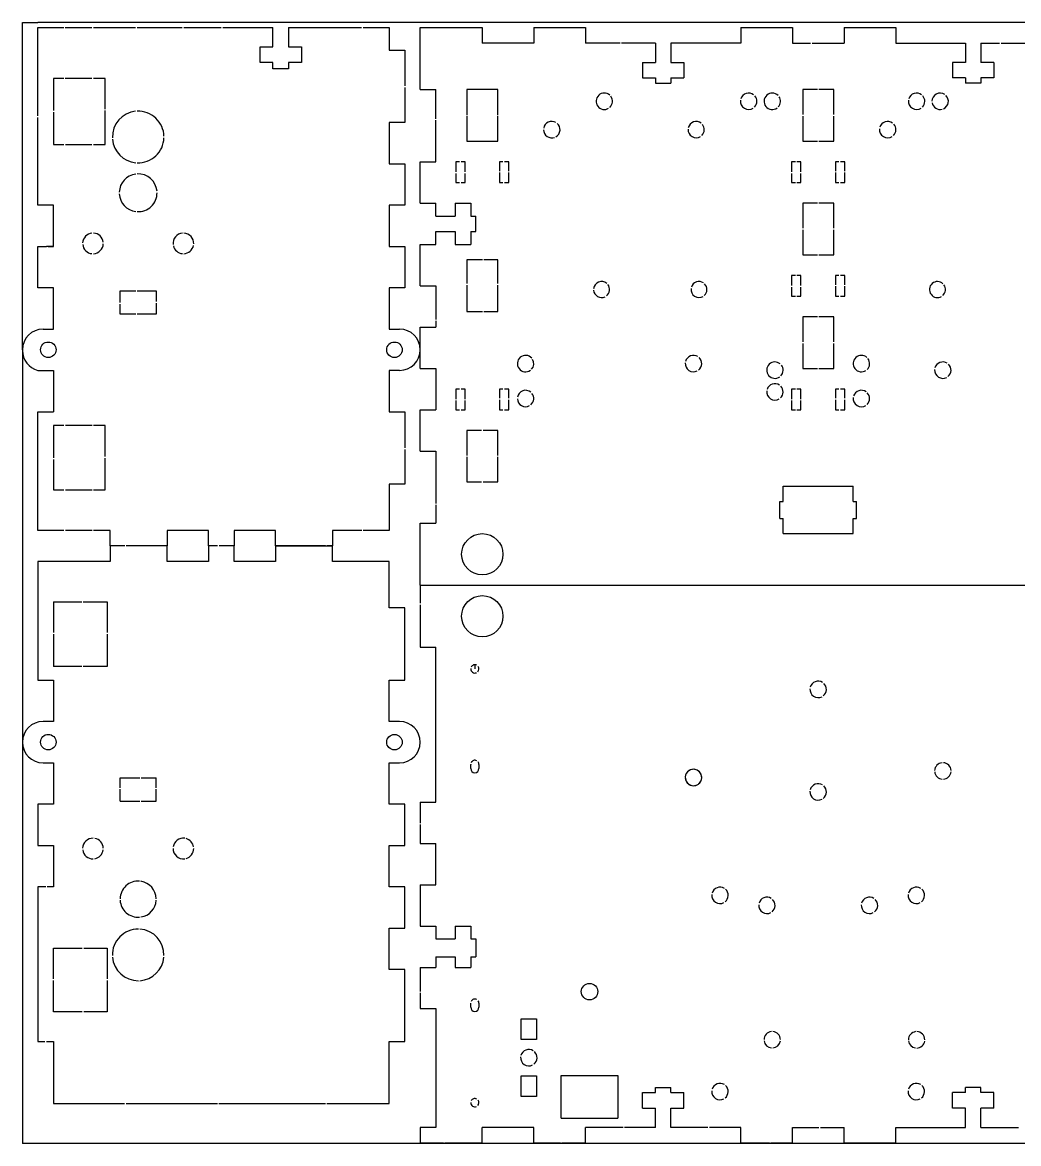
# Model space of a CAD drawing. Header units: centimetres. Extents: x 2353.4 to 2392, y 1900.3 to 1922.1.
# Drawn here: x 2353.45 to 2372.73, y 1900.34 to 1922.06 of the extents above; entities that cross this region are included whole.
import ezdxf

# ---------------------------------------------------------------- set-up
doc = ezdxf.new("R2010")
doc.units = ezdxf.units.CM

msp = doc.modelspace()

# ---------------------------------------------------------------- linework, layer by layer
for p, q in [((2353.448, 1915.716), (2353.448, 1922.055)), ((2353.448, 1922.055), (2353.748, 1922.055)), ((2392.034, 1922.055), (2353.748, 1922.055)), ((2354.048, 1917.716), (2353.917, 1917.716)), ((2353.448, 1915.716), (2353.448, 1900.342)), ((2353.748, 1915.316), (2354.048, 1915.316)), ((2354.048, 1915.316), (2354.048, 1914.516)), ((2353.748, 1914.516), (2354.048, 1914.516)), ((2358.348, 1911.916), (2359.448, 1911.916)), ((2354.048, 1910.831), (2354.048, 1910.24)), ((2354.048, 1910.21), (2354.048, 1909.582)), ((2362.204, 1909.615), (2362.204, 1909.535)), ((2362.124, 1907.605), (2362.124, 1907.685)), ((2362.284, 1907.685), (2362.284, 1907.605)), ((2362.124, 1902.981), (2362.124, 1903.061)), ((2362.284, 1903.061), (2362.284, 1902.981)), ((2363.875, 1901.359), (2363.875, 1901.659)), ((2363.875, 1901.659), (2364.969, 1901.659)), ((2364.969, 1901.659), (2364.969, 1901.359)), ((2363.875, 1900.835), (2364.969, 1900.835)), ((2380.134, 1900.342), (2353.448, 1900.342))]:
    msp.add_line(p, q)
at = {"color": 7, "linetype": 'Continuous', "lineweight": 25}
for p, q in [((2353.748, 1921.956), (2354.248, 1921.956)), ((2353.748, 1920.244), (2353.748, 1921.956)), ((2354.278, 1921.956), (2354.793, 1921.956)), ((2354.823, 1921.956), (2355.639, 1921.956)), ((2355.669, 1921.956), (2356.542, 1921.956)), ((2356.572, 1921.956), (2357.294, 1921.956)), ((2357.324, 1921.956), (2358.297, 1921.956)), ((2358.297, 1921.581), (2358.297, 1921.956)), ((2358.597, 1921.956), (2358.597, 1921.581)), ((2358.597, 1921.956), (2360.012, 1921.956)), ((2360.042, 1921.956), (2360.548, 1921.956)), ((2360.548, 1921.956), (2360.548, 1921.516)), ((2361.149, 1920.755), (2361.149, 1921.955)), ((2361.149, 1921.955), (2362.349, 1921.955)), ((2362.349, 1921.955), (2362.349, 1921.655)), ((2363.349, 1921.955), (2363.349, 1921.655)), ((2363.349, 1921.955), (2364.349, 1921.955)), ((2364.349, 1921.955), (2364.349, 1921.655)), ((2367.349, 1921.955), (2367.349, 1921.655)), ((2367.349, 1921.955), (2368.349, 1921.955)), ((2368.349, 1921.955), (2368.349, 1921.655)), ((2369.349, 1921.955), (2369.349, 1921.655)), ((2369.349, 1921.955), (2370.349, 1921.955)), ((2370.349, 1921.955), (2370.349, 1921.655)), ((2363.349, 1921.655), (2362.349, 1921.655)), ((2365.014, 1921.655), (2364.349, 1921.655)), ((2365.699, 1921.655), (2365.044, 1921.655)), ((2365.699, 1921.655), (2365.699, 1921.28)), ((2365.999, 1921.655), (2365.999, 1921.28)), ((2367.349, 1921.655), (2365.999, 1921.655)), ((2368.349, 1921.655), (2368.702, 1921.655)), ((2368.732, 1921.655), (2369.349, 1921.655)), ((2370.349, 1921.655), (2371.699, 1921.655)), ((2371.699, 1921.655), (2371.699, 1921.28)), ((2371.999, 1921.655), (2371.999, 1921.28)), ((2371.999, 1921.655), (2372.361, 1921.655)), ((2372.391, 1921.655), (2373.349, 1921.655)), ((2358.047, 1921.281), (2358.047, 1921.581)), ((2358.047, 1921.581), (2358.297, 1921.581)), ((2358.597, 1921.581), (2358.847, 1921.581)), ((2358.847, 1921.581), (2358.847, 1921.281)), ((2360.548, 1921.516), (2360.848, 1921.516)), ((2360.848, 1921.516), (2360.848, 1920.824)), ((2358.297, 1921.281), (2358.047, 1921.281)), ((2358.297, 1921.156), (2358.297, 1921.281)), ((2358.847, 1921.281), (2358.597, 1921.281)), ((2358.597, 1921.281), (2358.597, 1921.156)), ((2365.449, 1921.28), (2365.699, 1921.28)), ((2365.449, 1921.28), (2365.449, 1920.98)), ((2365.999, 1921.28), (2366.249, 1921.28)), ((2366.249, 1921.28), (2366.249, 1920.98)), ((2371.699, 1921.28), (2371.449, 1921.28)), ((2371.449, 1921.28), (2371.449, 1920.98)), ((2372.249, 1921.28), (2371.999, 1921.28)), ((2372.249, 1921.28), (2372.249, 1920.98)), ((2354.248, 1920.969), (2354.048, 1920.969)), ((2354.048, 1920.969), (2354.048, 1920.349)), ((2354.793, 1920.969), (2354.278, 1920.969)), ((2355.047, 1920.969), (2354.823, 1920.969)), ((2355.047, 1920.377), (2355.047, 1920.969)), ((2358.597, 1921.156), (2358.297, 1921.156)), ((2365.449, 1920.98), (2365.699, 1920.98)), ((2365.699, 1920.98), (2365.699, 1920.882)), ((2365.999, 1920.98), (2365.999, 1920.882)), ((2365.999, 1920.98), (2366.249, 1920.98)), ((2371.699, 1920.98), (2371.449, 1920.98)), ((2371.699, 1920.98), (2371.699, 1920.882)), ((2371.999, 1920.98), (2371.999, 1920.882)), ((2372.249, 1920.98), (2371.999, 1920.98)), ((2360.848, 1920.794), (2360.848, 1920.116)), ((2361.149, 1920.755), (2361.449, 1920.755)), ((2361.449, 1920.191), (2361.449, 1920.755)), ((2362.338, 1920.755), (2362.049, 1920.755)), ((2362.049, 1920.755), (2362.049, 1920.264)), ((2362.649, 1920.755), (2362.349, 1920.755)), ((2362.649, 1920.264), (2362.649, 1920.755)), ((2365.699, 1920.882), (2365.999, 1920.882)), ((2368.834, 1920.755), (2368.549, 1920.755)), ((2368.549, 1920.755), (2368.549, 1920.27)), ((2369.149, 1920.755), (2368.864, 1920.755)), ((2369.149, 1920.27), (2369.149, 1920.755)), ((2371.999, 1920.882), (2371.699, 1920.882)), ((2354.048, 1920.319), (2354.048, 1919.689)), ((2355.047, 1919.689), (2355.047, 1920.347)), ((2353.748, 1918.516), (2353.748, 1920.214)), ((2360.548, 1920.116), (2360.548, 1919.316)), ((2360.848, 1920.116), (2360.548, 1920.116)), ((2361.449, 1919.355), (2361.449, 1920.161)), ((2362.049, 1920.246), (2362.049, 1919.755)), ((2362.649, 1919.755), (2362.649, 1920.246)), ((2368.549, 1920.24), (2368.549, 1919.755)), ((2369.149, 1919.755), (2369.149, 1920.24)), ((2354.048, 1919.689), (2354.249, 1919.689)), ((2354.279, 1919.689), (2354.793, 1919.689)), ((2354.823, 1919.689), (2355.047, 1919.689)), ((2362.049, 1919.755), (2362.338, 1919.755)), ((2362.349, 1919.755), (2362.649, 1919.755)), ((2368.549, 1919.755), (2368.834, 1919.755)), ((2368.864, 1919.755), (2369.149, 1919.755)), ((2360.548, 1919.316), (2360.848, 1919.316)), ((2360.848, 1919.316), (2360.848, 1918.516)), ((2361.149, 1918.555), (2361.149, 1919.355)), ((2361.149, 1919.355), (2361.449, 1919.355)), ((2361.907, 1919.355), (2361.834, 1919.355)), ((2361.834, 1919.355), (2361.834, 1919.161)), ((2362.014, 1919.355), (2361.937, 1919.355)), ((2362.014, 1919.161), (2362.014, 1919.355)), ((2362.749, 1919.355), (2362.684, 1919.355)), ((2362.684, 1919.355), (2362.684, 1919.176)), ((2362.864, 1919.355), (2362.779, 1919.355)), ((2362.864, 1919.176), (2362.864, 1919.355)), ((2368.407, 1919.355), (2368.334, 1919.355)), ((2368.334, 1919.355), (2368.334, 1919.161)), ((2368.514, 1919.355), (2368.437, 1919.355)), ((2368.514, 1919.161), (2368.514, 1919.355)), ((2369.249, 1919.355), (2369.184, 1919.355)), ((2369.184, 1919.355), (2369.184, 1919.176)), ((2369.364, 1919.355), (2369.279, 1919.355)), ((2369.364, 1919.176), (2369.364, 1919.355)), ((2361.834, 1919.131), (2361.834, 1918.955)), ((2362.014, 1918.955), (2362.014, 1919.131)), ((2362.684, 1919.146), (2362.684, 1918.955)), ((2362.864, 1918.955), (2362.864, 1919.146)), ((2368.334, 1919.131), (2368.334, 1918.955)), ((2368.514, 1918.955), (2368.514, 1919.131)), ((2369.184, 1919.146), (2369.184, 1918.955)), ((2369.364, 1918.955), (2369.364, 1919.146)), ((2361.834, 1918.955), (2361.907, 1918.955)), ((2361.937, 1918.955), (2362.014, 1918.955)), ((2362.684, 1918.955), (2362.749, 1918.955)), ((2362.779, 1918.955), (2362.864, 1918.955)), ((2368.334, 1918.955), (2368.407, 1918.955)), ((2368.437, 1918.955), (2368.514, 1918.955)), ((2369.184, 1918.955), (2369.249, 1918.955)), ((2369.279, 1918.955), (2369.364, 1918.955)), ((2354.048, 1918.516), (2353.748, 1918.516)), ((2354.048, 1917.716), (2354.048, 1918.516)), ((2360.548, 1918.516), (2360.548, 1917.716)), ((2360.848, 1918.516), (2360.548, 1918.516)), ((2361.149, 1918.555), (2361.449, 1918.555)), ((2361.449, 1918.305), (2361.449, 1918.555)), ((2361.824, 1918.555), (2362.124, 1918.555)), ((2361.824, 1918.555), (2361.824, 1918.305)), ((2362.124, 1918.555), (2362.124, 1918.305)), ((2368.549, 1918.555), (2368.549, 1918.07)), ((2368.834, 1918.555), (2368.549, 1918.555)), ((2369.149, 1918.555), (2368.864, 1918.555)), ((2369.149, 1918.07), (2369.149, 1918.555)), ((2361.449, 1918.305), (2361.824, 1918.305)), ((2362.124, 1918.305), (2362.222, 1918.305)), ((2362.222, 1918.005), (2362.222, 1918.305)), ((2361.449, 1917.755), (2361.449, 1918.005)), ((2361.449, 1918.005), (2361.824, 1918.005)), ((2361.824, 1918.005), (2361.824, 1917.755)), ((2362.124, 1918.005), (2362.124, 1917.755)), ((2362.124, 1918.005), (2362.222, 1918.005)), ((2368.549, 1918.04), (2368.549, 1917.555)), ((2369.149, 1917.555), (2369.149, 1918.04)), ((2353.748, 1917.716), (2353.917, 1917.716)), ((2353.748, 1916.916), (2353.748, 1917.716)), ((2353.947, 1917.716), (2354.048, 1917.716)), ((2360.548, 1917.716), (2360.848, 1917.716)), ((2360.848, 1917.716), (2360.848, 1916.916)), ((2361.149, 1916.955), (2361.149, 1917.755)), ((2361.149, 1917.755), (2361.449, 1917.755)), ((2361.824, 1917.755), (2362.124, 1917.755)), ((2368.549, 1917.555), (2368.834, 1917.555)), ((2368.864, 1917.555), (2369.149, 1917.555)), ((2362.351, 1917.455), (2362.049, 1917.455)), ((2362.049, 1917.455), (2362.049, 1916.997)), ((2362.649, 1917.455), (2362.381, 1917.455)), ((2362.649, 1916.997), (2362.649, 1917.455)), ((2368.407, 1917.155), (2368.334, 1917.155)), ((2368.334, 1917.155), (2368.334, 1916.961)), ((2368.514, 1917.155), (2368.437, 1917.155)), ((2368.514, 1916.961), (2368.514, 1917.155)), ((2369.249, 1917.155), (2369.184, 1917.155)), ((2369.184, 1917.155), (2369.184, 1916.976)), ((2369.364, 1917.155), (2369.279, 1917.155)), ((2369.364, 1916.976), (2369.364, 1917.155)), ((2354.048, 1916.916), (2353.748, 1916.916)), ((2354.048, 1916.116), (2354.048, 1916.916)), ((2355.338, 1916.856), (2355.64, 1916.856)), ((2355.338, 1916.629), (2355.338, 1916.856)), ((2355.67, 1916.856), (2356.038, 1916.856)), ((2356.038, 1916.856), (2356.038, 1916.649)), ((2360.548, 1916.916), (2360.548, 1916.116)), ((2360.848, 1916.916), (2360.548, 1916.916)), ((2361.149, 1916.955), (2361.449, 1916.955)), ((2361.449, 1916.955), (2361.449, 1916.303)), ((2362.049, 1916.967), (2362.049, 1916.455)), ((2362.649, 1916.455), (2362.649, 1916.967)), ((2368.334, 1916.931), (2368.334, 1916.755)), ((2368.514, 1916.755), (2368.514, 1916.931)), ((2369.184, 1916.946), (2369.184, 1916.755)), ((2369.364, 1916.755), (2369.364, 1916.946)), ((2356.038, 1916.619), (2356.038, 1916.406)), ((2368.334, 1916.755), (2368.407, 1916.755)), ((2368.437, 1916.755), (2368.514, 1916.755)), ((2369.184, 1916.755), (2369.249, 1916.755)), ((2369.279, 1916.755), (2369.364, 1916.755)), ((2355.338, 1916.406), (2355.338, 1916.599)), ((2355.64, 1916.406), (2355.338, 1916.406)), ((2356.038, 1916.406), (2355.67, 1916.406)), ((2362.049, 1916.455), (2362.351, 1916.455)), ((2362.381, 1916.455), (2362.649, 1916.455)), ((2361.449, 1916.273), (2361.449, 1916.155)), ((2368.549, 1916.355), (2368.549, 1915.87)), ((2368.834, 1916.355), (2368.549, 1916.355)), ((2369.149, 1916.355), (2368.864, 1916.355)), ((2369.149, 1915.87), (2369.149, 1916.355)), ((2353.848, 1916.116), (2354.048, 1916.116)), ((2360.548, 1916.116), (2360.748, 1916.116)), ((2361.149, 1915.355), (2361.149, 1916.155)), ((2361.149, 1916.155), (2361.449, 1916.155)), ((2368.549, 1915.84), (2368.549, 1915.355)), ((2369.149, 1915.355), (2369.149, 1915.84)), ((2360.548, 1915.316), (2360.548, 1914.516)), ((2360.748, 1915.316), (2360.548, 1915.316)), ((2361.149, 1915.355), (2361.449, 1915.355)), ((2361.449, 1915.355), (2361.449, 1914.555)), ((2368.549, 1915.355), (2368.834, 1915.355)), ((2368.864, 1915.355), (2369.149, 1915.355)), ((2361.907, 1914.955), (2361.834, 1914.955)), ((2361.834, 1914.955), (2361.834, 1914.761)), ((2362.014, 1914.955), (2361.937, 1914.955)), ((2362.014, 1914.761), (2362.014, 1914.955)), ((2362.749, 1914.955), (2362.684, 1914.955)), ((2362.684, 1914.955), (2362.684, 1914.776)), ((2362.864, 1914.955), (2362.779, 1914.955)), ((2362.864, 1914.776), (2362.864, 1914.955)), ((2368.407, 1914.955), (2368.334, 1914.955)), ((2368.334, 1914.955), (2368.334, 1914.761)), ((2368.514, 1914.955), (2368.437, 1914.955)), ((2368.514, 1914.761), (2368.514, 1914.955)), ((2369.249, 1914.955), (2369.184, 1914.955)), ((2369.184, 1914.955), (2369.184, 1914.776)), ((2369.364, 1914.955), (2369.279, 1914.955)), ((2369.364, 1914.776), (2369.364, 1914.955)), ((2361.834, 1914.731), (2361.834, 1914.555)), ((2362.014, 1914.555), (2362.014, 1914.731)), ((2362.684, 1914.746), (2362.684, 1914.555)), ((2362.864, 1914.555), (2362.864, 1914.746)), ((2368.334, 1914.731), (2368.334, 1914.555)), ((2368.514, 1914.555), (2368.514, 1914.731)), ((2369.184, 1914.746), (2369.184, 1914.555)), ((2369.364, 1914.555), (2369.364, 1914.746)), ((2353.748, 1912.216), (2353.748, 1914.516)), ((2360.548, 1914.516), (2360.848, 1914.516)), ((2360.848, 1914.516), (2360.848, 1913.816)), ((2361.149, 1913.755), (2361.149, 1914.555)), ((2361.149, 1914.555), (2361.449, 1914.555)), ((2361.834, 1914.555), (2361.907, 1914.555)), ((2361.937, 1914.555), (2362.014, 1914.555)), ((2362.684, 1914.555), (2362.749, 1914.555)), ((2362.779, 1914.555), (2362.864, 1914.555)), ((2368.334, 1914.555), (2368.407, 1914.555)), ((2368.437, 1914.555), (2368.514, 1914.555)), ((2369.184, 1914.555), (2369.249, 1914.555)), ((2369.279, 1914.555), (2369.364, 1914.555)), ((2354.25, 1914.251), (2354.048, 1914.251)), ((2354.048, 1914.251), (2354.048, 1913.62)), ((2354.795, 1914.251), (2354.28, 1914.251)), ((2355.048, 1914.251), (2354.825, 1914.251)), ((2355.048, 1913.648), (2355.048, 1914.251)), ((2362.334, 1914.155), (2362.049, 1914.155)), ((2362.049, 1914.155), (2362.049, 1913.67)), ((2362.649, 1914.155), (2362.364, 1914.155)), ((2362.649, 1913.67), (2362.649, 1914.155)), ((2354.048, 1913.59), (2354.048, 1913.002)), ((2355.048, 1913.002), (2355.048, 1913.618)), ((2360.848, 1913.786), (2360.848, 1913.116)), ((2361.149, 1913.755), (2361.449, 1913.755)), ((2361.449, 1913.755), (2361.449, 1912.741)), ((2362.049, 1913.64), (2362.049, 1913.155)), ((2362.649, 1913.155), (2362.649, 1913.64)), ((2362.049, 1913.155), (2362.334, 1913.155)), ((2362.364, 1913.155), (2362.649, 1913.155)), ((2354.048, 1913.002), (2354.251, 1913.002)), ((2354.281, 1913.002), (2354.795, 1913.002)), ((2354.825, 1913.002), (2355.048, 1913.002)), ((2360.548, 1913.116), (2360.548, 1912.216)), ((2360.848, 1913.116), (2360.548, 1913.116)), ((2368.174, 1913.075), (2369.524, 1913.075)), ((2368.174, 1912.78), (2368.174, 1913.075)), ((2369.524, 1912.78), (2369.524, 1913.075)), ((2361.449, 1912.711), (2361.449, 1912.355)), ((2368.109, 1912.78), (2368.174, 1912.78)), ((2368.109, 1912.45), (2368.109, 1912.78)), ((2369.524, 1912.78), (2369.589, 1912.78)), ((2369.589, 1912.45), (2369.589, 1912.78)), ((2361.149, 1911.155), (2361.149, 1912.355)), ((2361.149, 1912.355), (2361.449, 1912.355)), ((2368.109, 1912.45), (2368.174, 1912.45)), ((2368.174, 1912.155), (2368.174, 1912.45)), ((2369.524, 1912.155), (2369.524, 1912.45)), ((2369.524, 1912.45), (2369.589, 1912.45)), ((2354.251, 1912.216), (2353.748, 1912.216)), ((2354.796, 1912.216), (2354.281, 1912.216)), ((2355.148, 1912.216), (2354.825, 1912.216)), ((2355.148, 1911.916), (2355.148, 1912.216)), ((2356.248, 1912.216), (2356.248, 1911.916)), ((2357.048, 1912.216), (2356.248, 1912.216)), ((2357.048, 1911.916), (2357.048, 1912.216)), ((2357.548, 1912.216), (2357.548, 1911.916)), ((2358.348, 1912.216), (2357.548, 1912.216)), ((2358.348, 1911.916), (2358.348, 1912.216)), ((2359.448, 1912.216), (2359.448, 1911.916)), ((2360.015, 1912.216), (2359.448, 1912.216)), ((2360.548, 1912.216), (2360.045, 1912.216)), ((2368.174, 1912.155), (2369.524, 1912.155)), ((2355.148, 1911.916), (2355.148, 1911.616)), ((2355.427, 1911.916), (2355.148, 1911.916)), ((2356.248, 1911.916), (2355.457, 1911.916)), ((2356.248, 1911.616), (2356.248, 1911.916)), ((2357.048, 1911.916), (2357.048, 1911.616)), ((2357.223, 1911.916), (2357.048, 1911.916)), ((2357.548, 1911.916), (2357.253, 1911.916)), ((2357.548, 1911.616), (2357.548, 1911.916)), ((2358.348, 1911.916), (2358.348, 1911.616)), ((2359.313, 1911.916), (2358.348, 1911.916)), ((2359.448, 1911.916), (2359.343, 1911.916)), ((2359.448, 1911.616), (2359.448, 1911.916)), ((2355.148, 1911.616), (2353.748, 1911.617)), ((2353.748, 1911.617), (2353.748, 1909.317)), ((2357.048, 1911.616), (2356.248, 1911.616)), ((2358.348, 1911.616), (2357.548, 1911.616)), ((2360.548, 1911.616), (2359.448, 1911.616)), ((2360.548, 1910.716), (2360.548, 1911.616)), ((2361.149, 1911.155), (2376.549, 1911.155)), ((2361.149, 1911.155), (2361.149, 1910.809)), ((2354.048, 1910.831), (2354.596, 1910.831)), ((2354.626, 1910.831), (2355.088, 1910.831)), ((2355.088, 1910.831), (2355.088, 1910.24)), ((2361.149, 1910.779), (2361.149, 1909.955)), ((2360.848, 1910.716), (2360.548, 1910.716)), ((2360.848, 1909.316), (2360.848, 1910.716)), ((2355.088, 1910.21), (2355.088, 1909.582)), ((2361.149, 1909.955), (2361.449, 1909.955)), ((2361.449, 1906.955), (2361.449, 1909.955)), ((2354.596, 1909.582), (2354.048, 1909.582)), ((2355.088, 1909.582), (2354.626, 1909.582)), ((2353.748, 1909.317), (2354.048, 1909.317)), ((2354.048, 1909.317), (2354.048, 1908.517)), ((2360.548, 1909.316), (2360.848, 1909.316)), ((2360.548, 1908.516), (2360.548, 1909.316)), ((2354.048, 1908.517), (2353.848, 1908.517)), ((2360.748, 1908.516), (2360.548, 1908.516)), ((2353.848, 1907.717), (2354.048, 1907.717)), ((2354.048, 1907.717), (2354.048, 1906.917)), ((2360.548, 1907.716), (2360.748, 1907.716)), ((2360.548, 1906.916), (2360.548, 1907.716)), ((2355.338, 1907.426), (2355.719, 1907.426)), ((2355.338, 1907.234), (2355.338, 1907.426)), ((2355.749, 1907.426), (2356.038, 1907.426)), ((2356.038, 1907.234), (2356.038, 1907.426)), ((2355.338, 1906.976), (2355.338, 1907.204)), ((2356.038, 1906.976), (2356.038, 1907.204)), ((2354.048, 1906.917), (2353.748, 1906.917)), ((2353.748, 1906.917), (2353.748, 1906.117)), ((2355.338, 1906.976), (2355.719, 1906.976)), ((2355.749, 1906.976), (2356.038, 1906.976)), ((2360.848, 1906.916), (2360.548, 1906.916)), ((2360.848, 1906.116), (2360.848, 1906.916)), ((2361.149, 1906.955), (2361.449, 1906.955)), ((2361.149, 1906.955), (2361.149, 1906.55)), ((2361.149, 1906.52), (2361.149, 1906.155)), ((2353.748, 1906.117), (2354.048, 1906.117)), ((2354.048, 1906.117), (2354.048, 1905.317)), ((2360.548, 1906.116), (2360.848, 1906.116)), ((2360.548, 1905.316), (2360.548, 1906.116)), ((2361.149, 1906.155), (2361.449, 1906.155)), ((2361.449, 1905.355), (2361.449, 1906.155)), ((2361.149, 1905.355), (2361.449, 1905.355)), ((2361.149, 1905.355), (2361.149, 1904.555)), ((2353.748, 1905.317), (2353.748, 1902.317)), ((2353.899, 1905.317), (2353.748, 1905.317)), ((2354.048, 1905.317), (2353.929, 1905.317)), ((2360.848, 1905.316), (2360.548, 1905.316)), ((2360.848, 1904.516), (2360.848, 1905.316)), ((2360.548, 1904.516), (2360.848, 1904.516)), ((2360.548, 1903.716), (2360.548, 1904.516)), ((2361.149, 1904.555), (2361.449, 1904.555)), ((2361.449, 1904.555), (2361.449, 1904.305)), ((2361.824, 1904.555), (2361.824, 1904.305)), ((2361.824, 1904.555), (2362.124, 1904.555)), ((2362.124, 1904.555), (2362.124, 1904.305)), ((2361.449, 1904.305), (2361.824, 1904.305)), ((2362.124, 1904.305), (2362.222, 1904.305)), ((2362.222, 1904.305), (2362.222, 1903.956)), ((2354.047, 1904.129), (2354.604, 1904.129)), ((2354.047, 1903.533), (2354.047, 1904.129)), ((2354.634, 1904.129), (2355.087, 1904.129)), ((2355.087, 1904.129), (2355.087, 1903.533)), ((2361.449, 1903.956), (2361.824, 1903.956)), ((2361.449, 1903.956), (2361.449, 1903.755)), ((2361.824, 1903.956), (2361.824, 1903.755)), ((2362.124, 1903.956), (2362.222, 1903.956)), ((2362.124, 1903.956), (2362.124, 1903.755)), ((2360.848, 1903.716), (2360.548, 1903.716)), ((2360.848, 1902.316), (2360.848, 1903.716)), ((2361.149, 1903.755), (2361.449, 1903.755)), ((2361.149, 1903.755), (2361.149, 1903.289)), ((2361.824, 1903.755), (2362.124, 1903.755)), ((2354.047, 1902.894), (2354.047, 1903.503)), ((2355.087, 1903.503), (2355.087, 1902.893)), ((2361.149, 1903.259), (2361.149, 1902.955)), ((2361.149, 1902.955), (2361.449, 1902.955)), ((2361.449, 1902.955), (2361.449, 1900.655)), ((2354.604, 1902.894), (2354.047, 1902.894)), ((2355.087, 1902.893), (2354.634, 1902.894)), ((2363.099, 1902.755), (2363.399, 1902.755)), ((2363.099, 1902.355), (2363.099, 1902.755)), ((2363.399, 1902.755), (2363.399, 1902.355)), ((2353.748, 1902.317), (2353.881, 1902.317)), ((2353.911, 1902.317), (2354.048, 1902.317)), ((2354.048, 1902.317), (2354.048, 1901.117)), ((2360.548, 1902.316), (2360.848, 1902.316)), ((2360.548, 1901.116), (2360.548, 1902.316)), ((2363.399, 1902.355), (2363.099, 1902.355)), ((2363.099, 1901.655), (2363.399, 1901.655)), ((2363.099, 1901.255), (2363.099, 1901.655)), ((2363.399, 1901.655), (2363.399, 1901.255)), ((2365.699, 1901.33), (2365.699, 1901.428)), ((2365.699, 1901.428), (2365.999, 1901.428)), ((2365.999, 1901.33), (2365.999, 1901.428)), ((2371.699, 1901.33), (2371.699, 1901.428)), ((2371.999, 1901.428), (2371.699, 1901.428)), ((2371.999, 1901.33), (2371.999, 1901.428)), ((2363.399, 1901.255), (2363.099, 1901.255)), ((2363.875, 1900.835), (2363.875, 1901.359)), ((2364.969, 1901.359), (2364.969, 1900.835)), ((2365.449, 1901.03), (2365.449, 1901.33)), ((2365.449, 1901.33), (2365.699, 1901.33)), ((2365.999, 1901.33), (2366.249, 1901.33)), ((2366.249, 1901.03), (2366.249, 1901.33)), ((2371.449, 1901.03), (2371.449, 1901.33)), ((2371.699, 1901.33), (2371.449, 1901.33)), ((2372.249, 1901.33), (2371.999, 1901.33)), ((2372.249, 1901.03), (2372.249, 1901.33)), ((2354.048, 1901.117), (2355.426, 1901.116)), ((2355.456, 1901.116), (2357.222, 1901.116)), ((2357.252, 1901.116), (2359.312, 1901.116)), ((2359.342, 1901.116), (2360.548, 1901.116)), ((2365.449, 1901.03), (2365.699, 1901.03)), ((2365.699, 1900.655), (2365.699, 1901.03)), ((2365.999, 1901.03), (2366.249, 1901.03)), ((2365.999, 1900.655), (2365.999, 1901.03)), ((2371.699, 1901.03), (2371.449, 1901.03)), ((2371.699, 1900.655), (2371.699, 1901.03)), ((2372.249, 1901.03), (2371.999, 1901.03)), ((2371.999, 1900.655), (2371.999, 1901.03)), ((2361.449, 1900.655), (2361.149, 1900.655)), ((2361.149, 1900.655), (2361.149, 1900.355)), ((2362.349, 1900.355), (2362.349, 1900.655)), ((2363.349, 1900.655), (2362.349, 1900.655)), ((2363.349, 1900.355), (2363.349, 1900.655)), ((2364.349, 1900.355), (2364.349, 1900.655)), ((2365.073, 1900.655), (2364.349, 1900.655)), ((2365.699, 1900.655), (2365.103, 1900.655)), ((2366.715, 1900.655), (2365.999, 1900.655)), ((2367.349, 1900.655), (2366.745, 1900.655)), ((2367.349, 1900.355), (2367.349, 1900.655)), ((2368.349, 1900.355), (2368.349, 1900.655)), ((2368.349, 1900.655), (2368.861, 1900.655)), ((2368.891, 1900.655), (2369.349, 1900.655)), ((2369.349, 1900.355), (2369.349, 1900.655)), ((2370.349, 1900.355), (2370.349, 1900.655)), ((2370.349, 1900.655), (2371.699, 1900.655)), ((2371.999, 1900.655), (2372.726, 1900.655)), ((2361.149, 1900.355), (2361.596, 1900.355)), ((2361.626, 1900.355), (2362.349, 1900.355)), ((2363.349, 1900.355), (2363.86, 1900.355)), ((2363.89, 1900.355), (2364.349, 1900.355)), ((2367.349, 1900.355), (2367.904, 1900.355)), ((2367.934, 1900.355), (2368.349, 1900.355)), ((2369.349, 1900.355), (2370.349, 1900.355))]:
    msp.add_line(p, q, dxfattribs=at)
at = {"color": 7, "linetype": 'Continuous'}
msp.add_line((2366.334, 1920.018), (2366.335, 1920.018), dxfattribs=at)
at = {"color": 7, "linetype": 'Continuous', "lineweight": 25}
for centre, radius in [((2353.948, 1915.716), 0.15), ((2360.648, 1915.716), 0.15), ((2362.349, 1911.755), 0.4), ((2362.349, 1910.555), 0.4), ((2353.948, 1908.117), 0.15), ((2360.648, 1908.116), 0.15), ((2364.424, 1903.285), 0.16)]:
    msp.add_circle(centre, radius, dxfattribs=at)
for centre, radius, start, end in [((2364.71, 1920.528), 0.159, 48.9094, 300.8549), ((2364.71, 1920.528), 0.159, 311.3517, 38.0207), ((2367.504, 1920.528), 0.159, 173.2615, 304.1662), ((2367.504, 1920.528), 0.159, 53.3359, 162.5875), ((2367.504, 1920.528), 0.159, 314.7476, 42.665), ((2367.96, 1920.528), 0.159, 44.7543, 306.0329), ((2367.96, 1920.528), 0.159, 316.679, 33.5851), ((2370.754, 1920.528), 0.159, 173.2615, 304.9692), ((2370.754, 1920.528), 0.159, 52.5294, 162.5875), ((2370.754, 1920.528), 0.159, 315.5768, 41.8246), ((2371.21, 1920.528), 0.159, 55.7027, 180.3427), ((2371.21, 1920.528), 0.159, 294.7337, 45.1172), ((2355.688, 1919.836), 0.5, 95.5843, 181.7014), ((2355.688, 1919.836), 0.5, 1.5409, 92.1403), ((2371.21, 1920.528), 0.159, 190.8297, 284.1157), ((2363.694, 1919.979), 0.159, 60.4044, 169.9299), ((2363.694, 1919.979), 0.159, 300.4044, 49.9299), ((2366.488, 1919.979), 0.157, 51.1672, 165.7298), ((2370.194, 1919.979), 0.159, 53.1704, 163.4098), ((2370.194, 1919.979), 0.159, 314.1053, 42.4927), ((2363.694, 1919.979), 0.159, 180.4044, 289.9299), ((2366.488, 1919.979), 0.157, 176.381, 303.1325), ((2366.488, 1919.979), 0.157, 313.7696, 40.3103), ((2370.194, 1919.979), 0.159, 174.0527, 303.5428), ((2355.688, 1919.836), 0.5, 185.1411, 264.4502), ((2355.688, 1919.836), 0.5, 267.8938, 358.1017), ((2355.688, 1918.756), 0.366, 97.5775, 178.3215), ((2355.688, 1918.756), 0.366, 4.9208, 92.8664), ((2355.688, 1918.756), 0.366, 183.0169, 262.457), ((2355.688, 1918.756), 0.366, 267.1676, 0.2259), ((2354.813, 1917.776), 0.2, 95.4699, 177.2884), ((2354.813, 1917.776), 0.2, 5.9538, 86.8716), ((2356.563, 1917.776), 0.2, 95.5871, 185.965), ((2356.563, 1917.776), 0.2, 357.2773, 86.9893), ((2354.813, 1917.776), 0.2, 185.889, 264.5646), ((2354.813, 1917.776), 0.2, 273.1625, 357.3538), ((2356.563, 1917.776), 0.2, 194.6673, 264.4475), ((2356.563, 1917.776), 0.2, 273.0447, 348.5755), ((2364.657, 1916.882), 0.155, 49.9083, 173.7501), ((2364.657, 1916.882), 0.155, 184.4418, 296.1671), ((2364.657, 1916.882), 0.155, 306.8612, 38.8054), ((2366.542, 1916.882), 0.155, 173.3003, 301.2408), ((2366.542, 1916.882), 0.155, 56.0082, 162.3635), ((2366.542, 1916.882), 0.155, 312.0031, 45.1716), ((2371.157, 1916.882), 0.155, 46.2738, 301.9314), ((2371.157, 1916.882), 0.155, 312.7099, 34.9383), ((2353.848, 1915.716), 0.4, 90, 180), ((2360.748, 1915.716), 0.4, 270, 90), ((2353.848, 1915.704), 0.4, 180, 255.5225), ((2363.186, 1915.448), 0.159, 41.885, 305.6262), ((2363.186, 1915.448), 0.159, 316.2571, 30.4728), ((2366.436, 1915.448), 0.159, 58.0722, 164.311), ((2366.436, 1915.448), 0.159, 308.2399, 47.5522), ((2369.686, 1915.448), 0.159, 47.8743, 303.29), ((2369.686, 1915.448), 0.159, 313.8452, 36.923), ((2366.436, 1915.448), 0.159, 174.9224, 297.7883), ((2368.012, 1915.321), 0.159, 49.3074, 305.6033), ((2368.012, 1915.321), 0.159, 316.2333, 38.4415), ((2371.262, 1915.321), 0.159, 175.2346, 298.2888), ((2371.262, 1915.321), 0.159, 57.2603, 164.6339), ((2371.262, 1915.321), 0.159, 308.7457, 46.72), ((2363.186, 1914.772), 0.159, 49.6009, 171.5406), ((2368.012, 1914.899), 0.159, 172.4636, 302.2065), ((2368.012, 1914.899), 0.159, 56.0962, 161.7559), ((2368.012, 1914.899), 0.159, 312.7332, 45.523), ((2369.686, 1914.772), 0.159, 55.0005, 161.8695), ((2369.686, 1914.772), 0.159, 313.7444, 44.3919), ((2363.186, 1914.772), 0.159, 181.9944, 299.1385), ((2363.186, 1914.772), 0.159, 309.6061, 38.7515), ((2369.686, 1914.772), 0.159, 172.5725, 303.192), ((2368.849, 1909.138), 0.159, 58.0722, 164.311), ((2368.849, 1909.138), 0.159, 308.2399, 47.5522), ((2368.849, 1909.138), 0.159, 174.9224, 297.7883), ((2353.848, 1908.117), 0.4, 89.9961, 269.9961), ((2360.748, 1908.116), 0.4, 269.9961, 89.9961), ((2371.262, 1907.559), 0.159, 95.1603, 177.0257), ((2371.262, 1907.559), 0.159, 3.091, 86.3874), ((2366.436, 1907.432), 0.159, 91.8077, 175.0656), ((2366.436, 1907.432), 0.159, 58.0722, 164.311), ((2366.436, 1907.432), 0.159, 4.5653, 83.2925), ((2366.436, 1907.432), 0.159, 308.2399, 47.5522), ((2371.262, 1907.559), 0.159, 185.5265, 265.0312), ((2371.262, 1907.559), 0.159, 273.4211, 354.3569), ((2366.436, 1907.432), 0.159, 174.9224, 297.7883), ((2366.436, 1907.432), 0.159, 184.0521, 268.126), ((2366.436, 1907.432), 0.159, 276.7737, 356.3169), ((2368.849, 1907.153), 0.159, 58.0722, 164.311), ((2368.849, 1907.153), 0.159, 174.9224, 297.7883), ((2368.849, 1907.153), 0.159, 308.2399, 47.5522), ((2354.813, 1906.056), 0.2, 88.5456, 178.1362), ((2354.813, 1906.056), 0.2, 1.856, 79.8993), ((2356.563, 1906.056), 0.2, 82.8153, 170.7208), ((2356.563, 1906.056), 0.2, 9.2714, 74.034), ((2354.813, 1906.056), 0.2, 186.7465, 271.4466), ((2354.813, 1906.056), 0.2, 280.093, 353.2457), ((2356.563, 1906.056), 0.2, 179.3556, 277.1769), ((2356.563, 1906.056), 0.2, 285.9582, 0.6366), ((2355.688, 1905.076), 0.35, 85.9517, 178.6539), ((2355.688, 1905.076), 0.35, 1.3383, 81.0071), ((2366.949, 1905.15), 0.159, 174.9224, 297.7883), ((2366.949, 1905.15), 0.159, 58.0722, 164.311), ((2366.949, 1905.15), 0.159, 308.2399, 47.5522), ((2367.857, 1904.955), 0.159, 58.0722, 164.311), ((2369.842, 1904.955), 0.159, 58.0722, 164.311), ((2370.749, 1905.15), 0.159, 174.9224, 297.7883), ((2370.749, 1905.15), 0.159, 58.0722, 164.311), ((2370.749, 1905.15), 0.159, 308.2399, 47.5522), ((2355.688, 1905.076), 0.35, 183.5674, 274.0406), ((2355.688, 1905.076), 0.35, 278.9851, 356.4248), ((2367.857, 1904.955), 0.159, 174.9224, 297.7883), ((2367.857, 1904.955), 0.159, 308.2399, 47.5522), ((2369.842, 1904.955), 0.159, 174.9224, 297.7883), ((2369.842, 1904.955), 0.159, 308.2399, 47.5522), ((2355.688, 1903.996), 0.5, 89.5689, 181.3675), ((2355.688, 1903.996), 0.5, 358.6247, 86.1282), ((2355.688, 1903.996), 0.5, 184.8108, 270.4233), ((2355.688, 1903.996), 0.5, 273.864, 355.1814), ((2367.96, 1902.352), 0.159, 95.1488, 178.9067), ((2367.96, 1902.352), 0.159, 1.1869, 86.092), ((2370.754, 1902.352), 0.159, 97.6296, 179.7988), ((2370.754, 1902.352), 0.159, 0.6613, 88.4659), ((2367.96, 1902.352), 0.159, 187.4306, 265.3265), ((2367.96, 1902.352), 0.159, 274.7973, 352.4758), ((2370.754, 1902.352), 0.159, 187.9562, 262.9526), ((2370.754, 1902.352), 0.159, 270.9519, 351.5837), ((2363.249, 1902.005), 0.159, 58.0722, 164.311), ((2363.249, 1902.005), 0.159, 308.2399, 47.5522), ((2363.249, 1902.005), 0.159, 174.9224, 297.7883), ((2366.949, 1901.35), 0.159, 58.0722, 164.311), ((2366.949, 1901.35), 0.159, 308.2399, 47.5522), ((2370.749, 1901.35), 0.159, 58.0722, 164.311), ((2370.749, 1901.35), 0.159, 308.2399, 47.5522), ((2366.949, 1901.35), 0.159, 174.9224, 297.7883), ((2370.749, 1901.35), 0.159, 174.9224, 297.7883)]:
    msp.add_arc(centre, radius, start, end, dxfattribs=at)
for centre, start, end in [((2362.204, 1909.535), 175.9975, 293.7607), ((2362.204, 1909.535), 62.4778, 155.1206), ((2362.204, 1909.535), 314.6492, 36.8663), ((2362.204, 1907.685), 62.4778, 155.1206), ((2362.204, 1907.685), 62.4778, 155.1206), ((2362.204, 1907.685), 0, 36.8663), ((2362.204, 1907.685), 175.9975, 180), ((2362.204, 1907.605), 180, 0), ((2362.204, 1902.981), 180, 0), ((2362.204, 1903.061), 62.4778, 155.1206), ((2362.204, 1903.061), 0, 36.8663), ((2362.204, 1901.134), 62.4778, 155.1206), ((2362.204, 1901.134), 175.9975, 293.7607), ((2362.204, 1901.134), 314.6492, 36.8663)]:
    msp.add_arc(centre, 0.08, start, end)

doc.saveas('drawing.dxf')
